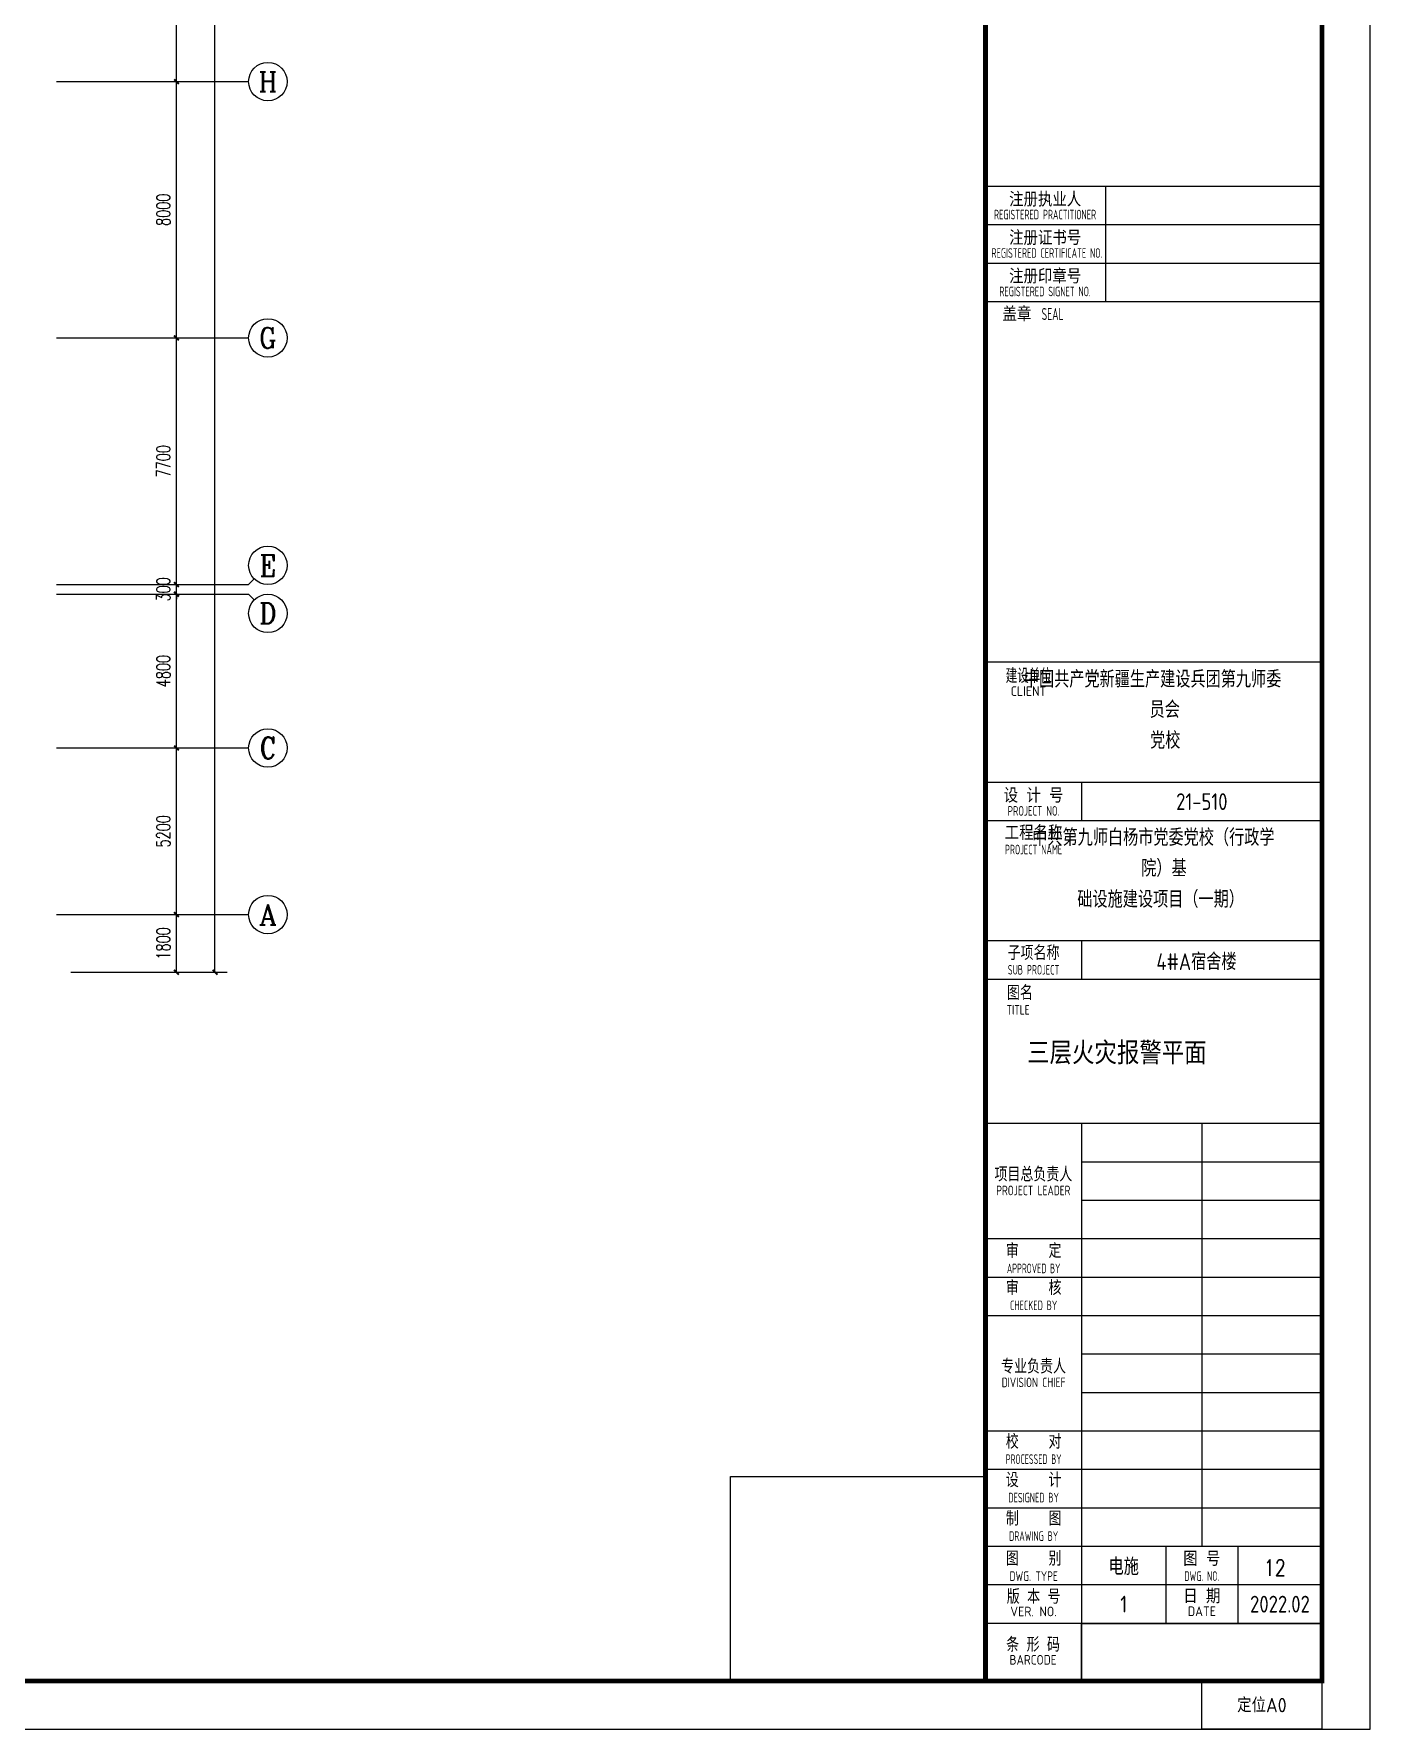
# Model space of a CAD drawing. Extents: x 1725663 to 4653551, y -550461 to 248782.
# Drawn here: x 2394443 to 2436134, y -410778 to -357865 of the extents above; entities that cross this region are included whole.
import ezdxf
from ezdxf.enums import TextEntityAlignment as Align

# ---------------------------------------------------------------- set-up
doc = ezdxf.new("R2010")
doc.units = 0
doc.header["$LTSCALE"] = 1000
for name, color, linetype in [('0-底图', 7, 'Continuous'), ('AXIS', 3, 'Continuous'), ('AXIS_TEXT', 7, 'Continuous'), ('BTTK', 7, 'Continuous'), ('PUB_TITLE', 4, 'Continuous'), ('SIG_TEXT', 7, 'Continuous'), ('TEL_SYMB', 3, 'Continuous')]:
    doc.layers.add(name, color=color, linetype=linetype)
doc.layers.add('条形码', color=7, linetype='Continuous', plot=False)
doc.layers.add('验收章', color=7, linetype='Continuous', plot=False)
doc.styles.add('_TCH_AXIS', font='COMPLEX', dxfattribs={"bigfont": 'GBCBIG'})
doc.styles.add('_TEL_DIM', font='SIMPLEX', dxfattribs={"width": 0.8, "height": 3.5, "bigfont": 'HZTXT'})
doc.styles.add('A_DIM_T3', font='SIMPLEX', dxfattribs={"width": 0.7, "bigfont": 'HZ'})
doc.styles.add('COMPLEX', font='COMPLEX')
doc.styles.add('HZ(TK)', font='geniso.shx', dxfattribs={"width": 0.9, "bigfont": 'hztxt.shx'})
doc.styles.get("Standard").update_dxf_attribs({"font": 'geniso.shx', "bigfont": 'hztxt.shx'})
doc.dimstyles.new('_TCH_ARCH&&150', dxfattribs={"dimtxt": 420, "dimasz": 150, "dimexe": 375, "dimexo": 450, "dimgap": 202.5, "dimtad": 1, "dimdec": 0, "dimzin": 0, "dimdsep": 46, "dimtxsty": 'A_DIM_T3', "dimblk": 'ARCHTICK', "dimcen": 0.09, "dimclrt": 7, "dimazin": 2, "dimtfac": 1, "dimtdec": 0, "dimtix": 1, "dimtmove": 2, "dimatfit": 3, "dimfxl": 150, "dimtolj": 1, "dimtzin": 0, "dimarcsym": 0})

# ---------------------------------------------------------------- blocks, each defined once
blk = doc.blocks.new('vhtemplate_2020年新竖式图框_A0')
at = {"layer": 'BTTK'}
for p, q in [((1179, 321.01), (1109, 321.01)), ((1134, 321.01), (1134, 297.01)), ((1179, 313.01), (1109, 313.01)), ((1179, 305.01), (1109, 305.01)), ((1179, 305.01), (1109, 305.01)), ((1134, 305.01), (1134, 297.01)), ((1179, 297.01), (1109, 297.01)), ((1179, 222), (1109, 222)), ((1179, 197), (1109, 197)), ((1129, 197), (1129, 189)), ((1179, 189), (1109, 189)), ((1179, 164), (1109, 164)), ((1109, 164), (1109, 156)), ((1129, 164), (1129, 156)), ((1179, 156), (1109, 156)), ((1179, 126), (1109, 126)), ((1129, 126), (1129, 10)), ((1154, 126), (1154, 38)), ((1179, 118), (1129, 118)), ((1179, 110), (1129, 110)), ((1179, 102), (1109, 102)), ((1179, 94), (1109, 94)), ((1179, 86), (1109, 86)), ((1179, 78), (1129, 78)), ((1179, 70), (1129, 70)), ((1179, 62), (1109, 62)), ((1179, 54), (1109, 54)), ((1179, 46), (1109, 46)), ((1179, 38), (1109, 38)), ((1146.5, 38), (1146.5, 22)), ((1161.5, 38), (1161.5, 22)), ((1179, 30), (1109, 30)), ((1179, 22), (1109, 22))]:
    blk.add_line(p, q, dxfattribs=at)
at = {"layer": 'PUB_TITLE', "color": 7}
blk.add_lwpolyline([(0, 0), (1189, 0), (1189, 841), (0, 841)], close=True, dxfattribs=at)
at = {"layer": 'PUB_TITLE', "const_width": 1}
blk.add_lwpolyline([(25, 10), (1179, 10), (1179, 831), (25, 831)], close=True, dxfattribs=at)
blk.add_lwpolyline([(1109, 10), (1109, 831)], dxfattribs=at)
at = {"layer": '条形码'}
blk.add_lwpolyline([(1129, 22), (1179, 22), (1179, 10), (1129, 10)], close=True, dxfattribs=at)
at = {"layer": '验收章'}
for points in [[(1109, 10), (1055.93, 10), (1055.93, 52.53), (1109, 52.53)], [(1154, 10), (1179, 10), (1179, 0), (1154, 0)]]:
    blk.add_lwpolyline(points, close=True, dxfattribs=at)
at = {"layer": 'BTTK', "style": 'HZ(TK)'}
for s, height, p in [('注册执业人', 3, (1121.42, 318.32)), ('注册证书号', 3, (1121.42, 310.32)), ('注册印章号', 3, (1121.42, 302.32)), ('CLIENT', 2, (1117.95, 215.99)), ('设 计 号', 3, (1119, 194.28)), ('工程名称', 3, (1119, 186.52)), ('图 号', 3, (1154, 35.46)), ('日 期', 3, (1154, 27.67)), ('VER. NO.', 2, (1119, 24.48)), ('DATE', 2, (1154, 24.52))]:
    blk.add_text(s, height=height, dxfattribs=at).set_placement(p, align=Align.MIDDLE_CENTER)
for s, height, width, p in [('REGISTERED PRACTITIONER', 2, 0.65, (1121.39, 315.16)), ('REGISTERED CERTIFICATE NO.', 2, 0.65, (1121.78, 307.16)), ('REGISTERED SIGNET NO.', 2, 0.65, (1121.39, 299.16)), ('建设单位', 3, 0.8, (1118.01, 219.17)), ('PROJECT NO.', 2, 0.75, (1119, 191.07)), ('PROJECT NAME', 2, 0.65, (1119, 183.03)), ('子项名称', 3, 0.9, (1119, 161.52)), ('SUB PROJECT', 2, 0.65, (1119, 158.01)), ('项目总负责人', 3, 0.9, (1118.96, 115.45)), ('PROJECT LEADER', 2, 0.8, (1118.96, 112.09)), ('审    定', 3, 0.9, (1119.02, 99.52)), ('APPROVED BY', 2, 0.6, (1119.02, 95.87)), ('审    核', 3, 0.9, (1119.02, 91.83)), ('CHECKED BY', 2, 0.7, (1119.02, 88.18)), ('专业负责人', 3, 0.9, (1119, 75.48)), ('DIVISION CHIEF', 2, 0.8, (1119, 72.15)), ('校    对', 3, 0.9, (1119.02, 59.83)), ('PROCESSED BY', 2, 0.6, (1119.02, 56.17)), ('设    计', 3, 0.9, (1119.02, 51.83)), ('DESIGNED BY', 2, 0.7, (1119.02, 48.17)), ('制    图', 3, 0.9, (1119.02, 43.83)), ('DRAWING BY', 2, 0.7, (1119.02, 40.17)), ('图    别', 3, 0.9, (1119.02, 35.5)), ('DWG. TYPE', 2, 0.8, (1119.02, 31.84)), ('DWG. NO.', 2, 0.7, (1154, 31.84)), ('版 本 号', 3, 0.9, (1119.02, 27.57)), ('条 形 码', 3, 0.9, (1118.9, 17.6)), ('BARCODE', 2, 0.95, (1118.9, 14.42))]:
    blk.add_text(s, height=height, dxfattribs=dict(at, width=width)).set_placement(p, align=Align.MIDDLE_CENTER)
at = {"layer": 'BTTK', "color": 1, "style": 'HZ(TK)'}
blk.add_text('盖章  ', height=3, dxfattribs=at).set_placement((1117.25, 294.46), align=Align.MIDDLE_CENTER)
at = {"layer": 'BTTK', "color": 1, "style": 'HZ(TK)', "width": 0.65}
blk.add_text('SEAL', height=2.5, dxfattribs=at).set_placement((1122.96, 294.46), align=Align.MIDDLE_CENTER)
at = {"layer": 'BTTK', "style": 'HZ(TK)'}
for s, height, width, p in [('图名', 3, 0.9, (1113.46, 153.22)), ('TITLE', 2, 0.8, (1113.4, 149.68))]:
    blk.add_text(s, height=height, dxfattribs=dict(at, width=width)).set_placement(p, align=Align.MIDDLE_LEFT)
at = {"layer": 'BTTK', "color": 4, "style": 'HZ(TK)', "width": 0.9}
for tag, p in [('合作单位', (1144, 743.5)), ('建设单位', (1144, 209.5)), ('工程名称', (1144, 176.5)), ('子项名称', (1154, 160)), ('图纸名称', (1144, 141))]:
    blk.add_attdef(tag, text='', height=3.5, dxfattribs=at).set_placement(p, align=Align.MIDDLE_CENTER)
for tag, p in [('注册证书号', (1156.5, 309.01)), ('注册印章号', (1156.5, 301.01)), ('设计号', (1154, 193)), ('图别', (1137.75, 34)), ('图号', (1170.25, 34)), ('版本号', (1137.75, 26)), ('日期', (1170.25, 26))]:
    blk.add_attdef(tag, text='', height=3.5, dxfattribs=at).set_placement(p, align=Align.MIDDLE)
at = {"layer": '验收章', "style": 'HZ(TK)'}
blk.add_text('定位A0', height=3, dxfattribs=at).set_placement((1166.5, 5), align=Align.MIDDLE_CENTER)
blk = doc.blocks.new('_ArchTick')
at = {"color": 0, "linetype": 'ByBlock', "const_width": 0.4}
blk.add_lwpolyline([(-0.5, -0.5), (0.5, 0.5)], dxfattribs=at)
blk = doc.blocks.new('*D755')
at = {"layer": 'AXIS', "color": 0, "lineweight": -2, "transparency": 16777216}
for p, q in [((1606457, -226421), (1611332, -226421)), ((1610957, -306021), (1610957, -226421)), ((1606457, -306021), (1611332, -306021))]:
    blk.add_line(p, q, dxfattribs=at)
at = {"layer": 'Defpoints', "color": 0, "transparency": 16777216}
for p in [(1606007, -226421), (1610957, -226421), (1606007, -306021)]:
    blk.add_point(p, dxfattribs=at)
at = {"layer": 'AXIS', "color": 0, "lineweight": -2, "transparency": 16777216, "xscale": 150, "yscale": 150, "zscale": 150}
for p, rotation in [((1610957, -226421), 90), ((1610957, -306021), 270)]:
    blk.add_blockref('_ArchTick', p, dxfattribs=dict(at, rotation=rotation))
at = {"layer": 'AXIS', "color": 7, "transparency": 16777216, "insert": (1610544, -266221), "char_height": 420, "attachment_point": 5, "rotation": 90, "style": 'A_DIM_T3'}
blk.add_mtext('\\A1;79600', dxfattribs=at)
blk = doc.blocks.new('*D756')
at = {"layer": 'AXIS', "color": 0, "lineweight": -2, "transparency": 16777216}
for p, q in [((1606457, -304221), (1610132, -304221)), ((1609757, -306021), (1609757, -304221)), ((1606457, -306021), (1610132, -306021))]:
    blk.add_line(p, q, dxfattribs=at)
at = {"layer": 'Defpoints', "color": 0, "transparency": 16777216}
for p in [(1606007, -304221), (1609757, -304221), (1606007, -306021)]:
    blk.add_point(p, dxfattribs=at)
at = {"layer": 'AXIS', "color": 0, "lineweight": -2, "transparency": 16777216, "xscale": 150, "yscale": 150, "zscale": 150}
for p, rotation in [((1609757, -304221), 90), ((1609757, -306021), 270)]:
    blk.add_blockref('_ArchTick', p, dxfattribs=dict(at, rotation=rotation))
at = {"layer": 'AXIS', "color": 7, "transparency": 16777216, "insert": (1609344, -305121), "char_height": 420, "attachment_point": 5, "rotation": 90, "style": 'A_DIM_T3'}
blk.add_mtext('\\A1;1800', dxfattribs=at)
blk = doc.blocks.new('*D757')
at = {"layer": 'AXIS', "color": 0, "lineweight": -2, "transparency": 16777216}
for p, q in [((1606457, -299021), (1610132, -299021)), ((1609757, -304221), (1609757, -299021)), ((1606457, -304221), (1610132, -304221))]:
    blk.add_line(p, q, dxfattribs=at)
at = {"layer": 'Defpoints', "color": 0, "transparency": 16777216}
for p in [(1606007, -299021), (1609757, -299021), (1606007, -304221)]:
    blk.add_point(p, dxfattribs=at)
at = {"layer": 'AXIS', "color": 0, "lineweight": -2, "transparency": 16777216, "xscale": 150, "yscale": 150, "zscale": 150}
for p, rotation in [((1609757, -299021), 90), ((1609757, -304221), 270)]:
    blk.add_blockref('_ArchTick', p, dxfattribs=dict(at, rotation=rotation))
at = {"layer": 'AXIS', "color": 7, "transparency": 16777216, "insert": (1609344, -301621), "char_height": 420, "attachment_point": 5, "rotation": 90, "style": 'A_DIM_T3'}
blk.add_mtext('\\A1;5200', dxfattribs=at)
blk = doc.blocks.new('*D758')
at = {"layer": 'AXIS', "color": 0, "lineweight": -2, "transparency": 16777216}
for p, q in [((1606457, -294221), (1610132, -294221)), ((1609757, -299021), (1609757, -294221)), ((1606457, -299021), (1610132, -299021))]:
    blk.add_line(p, q, dxfattribs=at)
at = {"layer": 'Defpoints', "color": 0, "transparency": 16777216}
for p in [(1606007, -294221), (1609757, -294221), (1606007, -299021)]:
    blk.add_point(p, dxfattribs=at)
at = {"layer": 'AXIS', "color": 0, "lineweight": -2, "transparency": 16777216, "xscale": 150, "yscale": 150, "zscale": 150}
for p, rotation in [((1609757, -294221), 90), ((1609757, -299021), 270)]:
    blk.add_blockref('_ArchTick', p, dxfattribs=dict(at, rotation=rotation))
at = {"layer": 'AXIS', "color": 7, "transparency": 16777216, "insert": (1609344, -296621), "char_height": 420, "attachment_point": 5, "rotation": 90, "style": 'A_DIM_T3'}
blk.add_mtext('\\A1;4800', dxfattribs=at)
blk = doc.blocks.new('*D759')
at = {"layer": 'AXIS', "color": 0, "lineweight": -2, "transparency": 16777216}
for p, q in [((1606457, -293921), (1610132, -293921)), ((1609757, -293921), (1609757, -293771)), ((1609757, -294221), (1609757, -293921)), ((1606457, -294221), (1610132, -294221)), ((1609757, -294221), (1609757, -294371))]:
    blk.add_line(p, q, dxfattribs=at)
at = {"layer": 'Defpoints', "color": 0, "transparency": 16777216}
for p in [(1606007, -293921), (1609757, -293921), (1606007, -294221)]:
    blk.add_point(p, dxfattribs=at)
at = {"layer": 'AXIS', "color": 0, "lineweight": -2, "transparency": 16777216, "xscale": 150, "yscale": 150, "zscale": 150}
for p, rotation in [((1609757, -293921), 270), ((1609757, -294221), 90)]:
    blk.add_blockref('_ArchTick', p, dxfattribs=dict(at, rotation=rotation))
at = {"layer": 'AXIS', "color": 7, "transparency": 16777216, "insert": (1609344, -294071), "char_height": 420, "attachment_point": 5, "rotation": 90, "style": 'A_DIM_T3'}
blk.add_mtext('\\A1;300', dxfattribs=at)
blk = doc.blocks.new('*D760')
at = {"layer": 'AXIS', "color": 0, "lineweight": -2, "transparency": 16777216}
for p, q in [((1606457, -286221), (1610132, -286221)), ((1609757, -293921), (1609757, -286221)), ((1606457, -293921), (1610132, -293921))]:
    blk.add_line(p, q, dxfattribs=at)
at = {"layer": 'Defpoints', "color": 0, "transparency": 16777216}
for p in [(1606007, -286221), (1609757, -286221), (1606007, -293921)]:
    blk.add_point(p, dxfattribs=at)
at = {"layer": 'AXIS', "color": 0, "lineweight": -2, "transparency": 16777216, "xscale": 150, "yscale": 150, "zscale": 150}
for p, rotation in [((1609757, -286221), 90), ((1609757, -293921), 270)]:
    blk.add_blockref('_ArchTick', p, dxfattribs=dict(at, rotation=rotation))
at = {"layer": 'AXIS', "color": 7, "transparency": 16777216, "insert": (1609344, -290071), "char_height": 420, "attachment_point": 5, "rotation": 90, "style": 'A_DIM_T3'}
blk.add_mtext('\\A1;7700', dxfattribs=at)
blk = doc.blocks.new('*D761')
at = {"layer": 'AXIS', "color": 0, "lineweight": -2, "transparency": 16777216}
for p, q in [((1606457, -278221), (1610132, -278221)), ((1609757, -286221), (1609757, -278221)), ((1606457, -286221), (1610132, -286221))]:
    blk.add_line(p, q, dxfattribs=at)
at = {"layer": 'Defpoints', "color": 0, "transparency": 16777216}
for p in [(1606007, -278221), (1609757, -278221), (1606007, -286221)]:
    blk.add_point(p, dxfattribs=at)
at = {"layer": 'AXIS', "color": 0, "lineweight": -2, "transparency": 16777216, "xscale": 150, "yscale": 150, "zscale": 150}
for p, rotation in [((1609757, -278221), 90), ((1609757, -286221), 270)]:
    blk.add_blockref('_ArchTick', p, dxfattribs=dict(at, rotation=rotation))
at = {"layer": 'AXIS', "color": 7, "transparency": 16777216, "insert": (1609344, -282221), "char_height": 420, "attachment_point": 5, "rotation": 90, "style": 'A_DIM_T3'}
blk.add_mtext('\\A1;8000', dxfattribs=at)
blk = doc.blocks.new('*D762')
at = {"layer": 'AXIS', "color": 0, "lineweight": -2, "transparency": 16777216}
for p, q in [((1606457, -270221), (1610132, -270221)), ((1609757, -278221), (1609757, -270221)), ((1606457, -278221), (1610132, -278221))]:
    blk.add_line(p, q, dxfattribs=at)
at = {"layer": 'Defpoints', "color": 0, "transparency": 16777216}
for p in [(1606007, -270221), (1609757, -270221), (1606007, -278221)]:
    blk.add_point(p, dxfattribs=at)
at = {"layer": 'AXIS', "color": 0, "lineweight": -2, "transparency": 16777216, "xscale": 150, "yscale": 150, "zscale": 150}
for p, rotation in [((1609757, -270221), 90), ((1609757, -278221), 270)]:
    blk.add_blockref('_ArchTick', p, dxfattribs=dict(at, rotation=rotation))
at = {"layer": 'AXIS', "color": 7, "transparency": 16777216, "insert": (1609344, -274221), "char_height": 420, "attachment_point": 5, "rotation": 90, "style": 'A_DIM_T3'}
blk.add_mtext('\\A1;8000', dxfattribs=at)
blk = doc.blocks.new('_AXISO')
blk.add_circle((0, 0), 0.5)
at = {"layer": 'AXIS_TEXT', "style": 'COMPLEX', "width": 1.041667}
blk.add_attdef('A', text='', height=0.56, dxfattribs=at).set_placement((-0.25, -0.28), (0.25, -0.28), align=Align.FIT)
blk = doc.blocks.new('ugjhk')
at = {"layer": 'AXIS'}
for p, q in [((1606007, -278220.8), (1612007, -278220.8)), ((1606007, -286220.8), (1612007, -286220.8)), ((1606007, -293920.8), (1612007, -293920.8)), ((1612182.7, -293745.1), (1612007, -293920.8)), ((1606007, -294220.8), (1612007, -294220.8)), ((1612182.7, -294396.5), (1612007, -294220.8)), ((1606007, -299020.8), (1612007, -299020.8)), ((1606007, -304220.8), (1612007, -304220.8))]:
    blk.add_line(p, q, dxfattribs=at)
ref = blk.add_blockref('_AXISO', (1612607, -278220.8), dxfattribs=dict(at, xscale=1200, yscale=1200, zscale=1200))
ref.add_attrib('A', 'H', dxfattribs={"layer": 'AXIS_TEXT', "height": 608.3, "style": '_TCH_AXIS'}).set_placement((1612317.3, -278524.9), (1612896.6, -278524.9), align=Align.FIT)
ref = blk.add_blockref('_AXISO', (1612607, -286220.8), dxfattribs=dict(at, xscale=1200, yscale=1200, zscale=1200))
ref.add_attrib('A', 'G', dxfattribs={"layer": 'AXIS_TEXT', "height": 637.8, "style": '_TCH_AXIS'}).set_placement((1612333.7, -286539.7), (1612880.3, -286539.7), align=Align.FIT)
ref = blk.add_blockref('_AXISO', (1612607, -293320.8), dxfattribs=dict(at, xscale=1200, yscale=1200, zscale=1200))
ref.add_attrib('A', 'E', dxfattribs={"layer": 'AXIS_TEXT', "height": 668.2, "style": '_TCH_AXIS'}).set_placement((1612352.5, -293654.9), (1612861.5, -293654.9), align=Align.FIT)
ref = blk.add_blockref('_AXISO', (1612607, -294820.8), dxfattribs=dict(at, xscale=1200, yscale=1200, zscale=1200))
ref.add_attrib('A', 'D', dxfattribs={"layer": 'AXIS_TEXT', "height": 652.9, "style": '_TCH_AXIS'}).set_placement((1612342.7, -295147.2), (1612871.3, -295147.2), align=Align.FIT)
ref = blk.add_blockref('_AXISO', (1612607, -299020.8), dxfattribs=dict(at, xscale=1200, yscale=1200, zscale=1200))
ref.add_attrib('A', 'C', dxfattribs={"layer": 'AXIS_TEXT', "height": 683.5, "style": '_TCH_AXIS'}).set_placement((1612362.9, -299362.6), (1612851.1, -299362.6), align=Align.FIT)
ref = blk.add_blockref('_AXISO', (1612607, -304220.8), dxfattribs=dict(at, xscale=1200, yscale=1200, zscale=1200))
ref.add_attrib('A', 'A', dxfattribs={"layer": 'AXIS_TEXT', "height": 637.8, "style": '_TCH_AXIS'}).set_placement((1612333.7, -304539.7), (1612880.3, -304539.7), align=Align.FIT)
for p1, p2, distance, picture, middle in [((1606007, -306020.8), (1606007, -226420.8), -4950, '*D755', (1610544.5, -266220.8)), ((1606007, -278220.8), (1606007, -270220.8), -3750, '*D762', (1609344.5, -274220.8)), ((1606007, -286220.8), (1606007, -278220.8), -3750, '*D761', (1609344.5, -282220.8)), ((1606007, -293920.8), (1606007, -286220.8), -3750, '*D760', (1609344.5, -290070.8)), ((1606007, -294220.8), (1606007, -293920.8), -3750, '*D759', (1609344.5, -294070.8)), ((1606007, -299020.8), (1606007, -294220.8), -3750, '*D758', (1609344.5, -296620.8)), ((1606007, -304220.8), (1606007, -299020.8), -3750, '*D757', (1609344.5, -301620.8)), ((1606007, -306020.8), (1606007, -304220.8), -3750, '*D756', (1609344.5, -305120.8))]:
    dim = blk.add_aligned_dim(p1=p1, p2=p2, distance=distance, dimstyle='_TCH_ARCH&&150', dxfattribs=at)
    dim.commit()
    dim.dimension.update_dxf_attribs({"geometry": picture, "text_midpoint": middle})

msp = doc.modelspace()

# ---------------------------------------------------------------- block references
at = {"layer": '0-底图'}
ref = msp.add_blockref('vhtemplate_2020年新竖式图框_A0', (2257784, -410778), dxfattribs=dict(at, xscale=150, yscale=150, zscale=150))
ref.add_attrib('建设单位_001', '中国共产党新疆生产建设兵团第九师委', (2425332, -378269), dxfattribs={"layer": 'BTTK', "color": 4, "height": 525, "style": 'HZ(TK)', "width": 0.9})
ref.add_attrib('工程名称_001', '中共第九师白杨市党委党校（行政学', (2425593, -383209), dxfattribs={"layer": 'BTTK', "color": 4, "height": 525, "style": 'HZ(TK)', "width": 0.9})
ref.add_attrib('子项名称_001', '4#A宿舍楼', (2429468, -387086), dxfattribs={"layer": 'BTTK', "color": 4, "height": 525, "style": 'HZ(TK)', "width": 0.9})
ref.add_attrib('设计号', '21-510', dxfattribs={"layer": 'BTTK', "color": 4, "height": 525, "style": 'HZ(TK)', "width": 0.9}).set_placement((2430884, -381828), align=Align.MIDDLE)
ref.add_attrib('图别', '电施', dxfattribs={"layer": 'BTTK', "color": 4, "height": 525, "style": 'HZ(TK)', "width": 0.9}).set_placement((2428447, -405678), align=Align.MIDDLE)
ref.add_attrib('版本号', '1', dxfattribs={"layer": 'BTTK', "color": 4, "height": 525, "style": 'HZ(TK)', "width": 0.9}).set_placement((2428447, -406878), align=Align.MIDDLE)
ref.add_attrib('日期', '2022.02', dxfattribs={"layer": 'BTTK', "color": 4, "height": 525, "style": 'HZ(TK)', "width": 0.9}).set_placement((2433322, -406878), align=Align.MIDDLE)
ref.add_attrib('建设单位_002', '员会', (2429255, -379217), dxfattribs={"layer": 'BTTK', "color": 4, "height": 525, "style": 'HZ(TK)', "width": 0.9})
ref.add_attrib('建设单位_003', '党校', (2429270, -380179), dxfattribs={"layer": 'BTTK', "color": 4, "height": 525, "style": 'HZ(TK)', "width": 0.9})
ref.add_attrib('工程名称_002', '院）基', (2428994, -384171), dxfattribs={"layer": 'BTTK', "color": 4, "height": 525, "style": 'HZ(TK)', "width": 0.9})
ref.add_attrib('工程名称_003', '础设施建设项目（一期）', (2427000, -385139), dxfattribs={"layer": 'BTTK', "color": 4, "height": 525, "style": 'HZ(TK)', "width": 0.9})
msp.add_blockref('ugjhk', (789136, -81133), dxfattribs=at)

# ---------------------------------------------------------------- texts
at = {"layer": 'SIG_TEXT', "color": 0, "style": '_TEL_DIM', "width": 0.8}
msp.add_text('12', height=500, dxfattribs=at).set_placement((2432820, -405991))
at = {"layer": 'TEL_SYMB', "color": 7}
msp.add_text('三层火灾报警平面', height=700, dxfattribs=at).set_placement((2425434, -390025))
msp.add_text('三层火灾报警平面', height=700, dxfattribs=at).set_placement((2425434, -390025))

doc.saveas('drawing.dxf')
